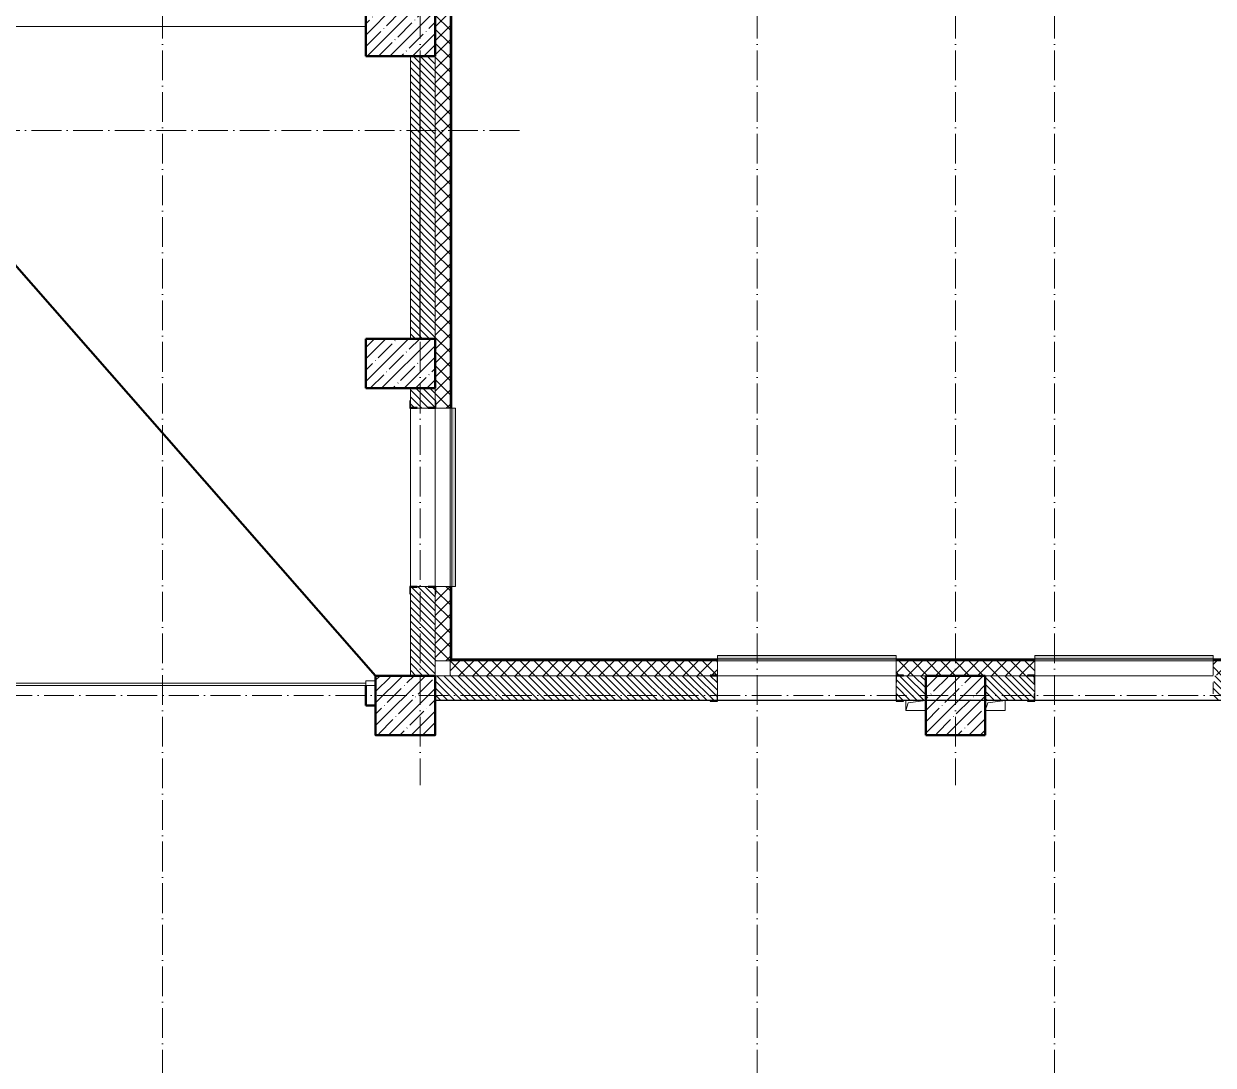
# Model space of a CAD drawing. Header units: millimetres. Extents: x -213536 to 1564669, y -45299 to 942238.
# Drawn here: x 569271 to 581271, y 350133 to 360639 of the extents above; entities that cross this region are included whole.
import ezdxf

# ---------------------------------------------------------------- set-up
doc = ezdxf.new("R2010")
doc.units = ezdxf.units.MM
doc.linetypes.add('50_200_ШТРИХ_1Т_ш5_п1_п1_', pattern=[700, 500, -100, 0, -100])
for name, color, linetype, lineweight in [('2.4) ПГП вычит ЖБбалки 0.4 м -', 24, 'Continuous', 30), ('A-DETL-____-OTLN-1', 7, 'Continuous', 50), ('A-DOOR-____-MCUT', 7, 'Continuous', 13), ('A-DOOR-____-OTLN', 7, 'Continuous', 9), ('A-FLOR-____-OTLN', 7, 'Continuous', 9), ('A-GENM-____-MCUT', 7, 'Continuous', 25), ('A-GENM-____-OTLN', 7, 'Continuous', 9), ('A-GENM-____-OTLN-1', 7, 'Continuous', 25), ('A-GLAZ-____-OTLN', 7, 'Continuous', 9), ('A-WALL-____-MCUT', 7, 'Continuous', 13), ('A-WALL-____-MCUT-1', 7, 'Continuous', 9), ('A-WALL-____-OTLN', 7, 'Continuous', 9), ('A-WALL-____-PATT-1', 7, 'Continuous', 9), ('A-WALL-FNSH-MCUT-1', 7, 'Continuous', 9), ('I-WALL-____-OTLN', 7, 'Continuous', 9), ('S-COLS-____-MCUT', 7, 'Continuous', 50), ('S-COLS-____-OTLN', 7, 'Continuous', 9), ('S-GRID-____-OTLN-1', 7, '50_200_ШТРИХ_1Т_ш5_п1_п1_', 9)]:
    doc.layers.add(name, color=color, linetype=linetype, lineweight=lineweight)
doc.layers.add('A-GLAZ-____-OTLN-1', color=7, linetype='Continuous', lineweight=9, true_color=0xc0c0c0)
pattern_1 = [(135, (549721.475, 286281.11), (-35.35534, -35.35534), [])]
pattern_2 = [(45, (549721.47, 286281.11), (-70.71068, 70.71068), []), (135, (549721.47, 286281.11), (-70.71068, -70.71068), [])]

# ---------------------------------------------------------------- blocks, each defined once
blk = doc.blocks.new('BSC_Колонна _Прямоугольная - 600х600-V52-АР1_План отверстий 3 этажа в осях 1-64_Ю-ЯЯ')
at = {"layer": 'S-COLS-____-OTLN'}
h = blk.add_hatch(dxfattribs=at)
h.set_pattern_fill('FP_60', color=256, style=0, pattern_type=2)
h.set_pattern_definition([(45, (-28950, -67481.04), (-114.04925, 114.04925), []), (45, (-28835.95, -67481.04), (-114.04925, 114.04925), [201.613, -40.323, 3.353, -36.97])])
h.paths.add_polyline_path([(-300, -300), (300, -300), (300, 300), (-300, 300), (-300, 237)], flags=0)
at = {"layer": 'S-COLS-____-MCUT'}
for p, q in [((300, 300), (-300, 300)), ((-300, 300), (-300, -300)), ((300, -300), (300, 300)), ((-300, -300), (300, -300))]:
    blk.add_line(p, q, dxfattribs=at)
blk = doc.blocks.new('BSC_Колонна _Прямоугольная - 500х700-25976089-АР1_План отверстий 3 этажа в осях 1-64_Ю-ЯЯ')
at = {"layer": 'S-COLS-____-OTLN'}
h = blk.add_hatch(dxfattribs=at)
h.set_pattern_fill('FP_76', color=256, style=0, pattern_type=2)
h.set_pattern_definition([(315, (-74281.04, 23350), (114.04925, 114.04925), []), (315, (-74281.04, 23235.95), (114.04925, 114.04925), [201.613, -40.323, 3.353, -36.97])])
h.paths.add_polyline_path([(-250, -350), (250, -350), (250, 350), (-250, 350)], flags=0)
at = {"layer": 'S-COLS-____-MCUT'}
for p, q in [((250, 350), (-250, 350)), ((-250, 350), (-250, -350)), ((250, -350), (250, 350)), ((-250, -350), (250, -350))]:
    blk.add_line(p, q, dxfattribs=at)
blk = doc.blocks.new('BSC_Колонна _Прямоугольная - 500х700-V68-АР1_План отверстий 3 этажа в осях 1-64_Ю-ЯЯ')
at = {"layer": 'S-COLS-____-OTLN'}
h = blk.add_hatch(dxfattribs=at)
h.set_pattern_fill('FP_77', color=256, style=0, pattern_type=2)
h.set_pattern_definition([(315, (-70931.04, 23350), (114.04925, 114.04925), []), (315, (-70931.04, 23235.95), (114.04925, 114.04925), [201.613, -40.323, 3.353, -36.97])])
h.paths.add_polyline_path([(-250, -350), (250, -350), (250, 350), (-250, 350)], flags=0)
at = {"layer": 'S-COLS-____-MCUT'}
for p, q in [((250, 350), (-250, 350)), ((-250, 350), (-250, -350)), ((250, -350), (250, 350)), ((-250, -350), (250, -350))]:
    blk.add_line(p, q, dxfattribs=at)
blk = doc.blocks.new('BSC_Колонна _Прямоугольная - 600х600-V90-АР1_План отверстий 3 этажа в осях 1-64_Ю-ЯЯ')
at = {"layer": 'S-COLS-____-OTLN'}
h = blk.add_hatch(dxfattribs=at)
h.set_pattern_fill('FP_95', color=256, style=0, pattern_type=2)
h.set_pattern_definition([(45, (-23400, -67481.04), (-114.04925, 114.04925), []), (45, (-23285.95, -67481.04), (-114.04925, 114.04925), [201.613, -40.323, 3.353, -36.97])])
h.paths.add_polyline_path([(-300, -300), (300, -300), (300, 300), (-300, 300)], flags=0)
at = {"layer": 'S-COLS-____-MCUT'}
for p, q in [((300, 300), (-300, 300)), ((-300, 300), (-300, -300)), ((300, -300), (300, 300)), ((-300, -300), (100, -300))]:
    blk.add_line(p, q, dxfattribs=at)
blk = doc.blocks.new('Фахверк_СКБ_Уголок - 250_2700-27497298-АР1_План отверстий 3 этажа в осях 1-64_Ю-ЯЯ')
at = {"layer": 'A-GENM-____-MCUT'}
for p, q in [((200, 181), (125, 181)), ((125, 181), (125, 106)), ((131, 106), (131, 175)), ((131, 175), (200, 175)), ((200, 175), (200, 181)), ((125, 106), (131, 106)), ((131, -6), (125, -6)), ((125, -6), (125, -81)), ((125, -81), (200, -81)), ((131, -75), (131, -6)), ((200, -75), (131, -75)), ((200, -81), (200, -75))]:
    blk.add_line(p, q, dxfattribs=at)
blk = doc.blocks.new('Фахверк_СКБ_Уголок - 250_2700-27509033-АР1_План отверстий 3 этажа в осях 1-64_Ю-ЯЯ')
at = {"layer": 'A-GENM-____-MCUT'}
for p, q in [((125, 181), (50, 181)), ((50, 181), (50, 175)), ((50, 175), (119, 175)), ((119, 175), (119, 106)), ((125, 106), (125, 181)), ((119, 106), (125, 106)), ((119, -75), (50, -75)), ((50, -75), (50, -81)), ((50, -81), (125, -81)), ((125, -6), (119, -6)), ((119, -6), (119, -75)), ((125, -81), (125, -6))]:
    blk.add_line(p, q, dxfattribs=at)
blk = doc.blocks.new('AR_Отверстие прямоугольное _в плите_ - AR_Отверстие прямоугольное _в плите_-V183-АР1_План отверстий 3 этажа в осях 1-64_Ю-ЯЯ')
at = {"layer": 'A-GENM-____-OTLN'}
for p, q in [((-100, 50), (-100, -50)), ((-100, -50), (-75, 25)), ((-75, 25), (100, 50)), ((100, -50), (100, 50)), ((-100, -50), (100, -50))]:
    blk.add_line(p, q, dxfattribs=at)
blk = doc.blocks.new('AR_Отверстие прямоугольное _в плите_ - AR_Отверстие прямоугольное _в плите_-V175-АР1_План отверстий 3 этажа в осях 1-64_Ю-ЯЯ')
at = {"layer": 'A-GENM-____-OTLN'}
for p, q in [((-100, -50), (-75, 25)), ((-75, 25), (100, 50)), ((100, -50), (100, 50)), ((-100, -50), (100, -50))]:
    blk.add_line(p, q, dxfattribs=at)
blk = doc.blocks.new('Отлив_СКБ - Отлив витража_СФТК-31884011-АР1_План отверстий 3 этажа в осях 1-64_Ю-ЯЯ')
at = {"layer": 'A-GLAZ-____-OTLN-1'}
for points in [[(1800, 2), (1800, 37), (0, 37), (0, 2), (1715, 2)], [(1715, 0), (1800, 0), (1800, 2), (0, 2), (0, 0)]]:
    blk.add_hatch(color=256, dxfattribs=at).paths.add_polyline_path(points, flags=0)
at = {"layer": 'A-GLAZ-____-OTLN'}
for p, q in [((0, 3), (0, 37)), ((1800, 37), (0, 37)), ((0, 2), (1800, 2)), ((1800, 37), (1800, 3)), ((1800, 0), (0, 0))]:
    blk.add_line(p, q, dxfattribs=at)
blk = doc.blocks.new('DM_Штора_Противопожарная_Doormaster_EI-60 - ш_4700 х в_2680-31485574-АР1_План отверстий 3 этажа в осях 1-64_Ю-ЯЯ')
at = {"layer": 'A-DOOR-____-MCUT'}
for p, q in [((-2225, 150), (-2315, 150)), ((-2315, 150), (-2315, 100)), ((-2225, 100), (-2225, 150)), ((-2225, 125), (2475, 125)), ((2475, 150), (2475, 100)), ((2565, 150), (2475, 150)), ((2565, 100), (2565, 150)), ((-2315, 100), (-2225, 100)), ((2475, 100), (2565, 100))]:
    blk.add_line(p, q, dxfattribs=at)
blk = doc.blocks.new('BSC_Колонна _Прямоугольная1 - 200х100 _металл_-31488033-АР1_План отверстий 3 этажа в осях 1-64_Ю-ЯЯ')
at = {"layer": 'S-COLS-____-MCUT'}
for p, q in [((100, 50), (-100, 50)), ((-100, 50), (-100, 40)), ((100, -50), (100, 50)), ((-100, -50), (100, -50))]:
    blk.add_line(p, q, dxfattribs=at)

msp = doc.modelspace()

# ---------------------------------------------------------------- hatches: boundary and pattern name
at = {"layer": 'A-WALL-____-PATT-1'}
h = msp.add_hatch(dxfattribs=at)
h.set_pattern_fill('FP_4', color=256, style=0, pattern_type=2)
h.set_pattern_definition(pattern_2)
h.paths.add_polyline_path([(573571.5, 354212.2), (573571.5, 354962.2), (573427.5, 354962.2), (573427.5, 354887.2), (573421.5, 354887.2), (573421.5, 354212.2), (573568.2, 354212.2)], flags=0)
h.paths.add_polyline_path([(573571.5, 356762.2), (573571.5, 361799.2), (573484.5, 361799.2), (573484.5, 361793.2), (573421.5, 361793.2), (573421.5, 356837.2), (573427.5, 356837.2), (573427.5, 356762.2)], flags=0)
h.paths.add_polyline_path([(573436.5, 361799.2), (573436.5, 361821.2), (573427.5, 361820.5), (573427.5, 361799.2), (573431.5, 361799.2)], flags=0)
h.paths.add_polyline_path([(573431.5, 361831.2), (573436.5, 361831.8), (573437.3, 361862.2), (573571.5, 361862.2), (573571.5, 362536.2), (573436.5, 362536.2), (573436.5, 362599.2), (573427.5, 362599.2), (573427.5, 362542.2), (573421.5, 362542.2), (573421.5, 362352.2), (573441.5, 362351.5), (573441.5, 362342.2), (573421.5, 362341.5), (573421.5, 361856.2), (573427.5, 361856.2), (573427.5, 361831.8), (573431.5, 361831.8)], flags=0)
h.paths.add_polyline_path([(573571.5, 362599.2), (573571.5, 372212.2), (573421.5, 372212.2), (573421.5, 362605.2), (573484.5, 362605.2), (573484.5, 362599.2), (573568.2, 362599.2)], flags=0)
h = msp.add_hatch(dxfattribs=at)
h.set_pattern_fill('FP_9', color=256, style=0, pattern_type=2)
h.set_pattern_definition(pattern_1)
h.paths.add_polyline_path([(573421.5, 357462.2), (573421.5, 360312.2), (573171.5, 360312.2), (573171.5, 357462.2)], flags=0)
h = msp.add_hatch(dxfattribs=at)
h.set_pattern_fill('FP_9', color=256, style=0, pattern_type=2)
h.set_pattern_definition(pattern_1)
h.paths.add_polyline_path([(573171.5, 354062.2), (573421.5, 354062.2), (573421.5, 354956.2), (573352.5, 354956.2), (573352.5, 354962.2), (573240.5, 354962.2), (573240.5, 354956.2), (573171.5, 354956.2), (573171.5, 354806)], flags=0)
h.paths.add_polyline_path([(573352.5, 356762.2), (573352.5, 356768.2), (573421.5, 356768.2), (573421.5, 356962.2), (573171.5, 356962.2), (573171.5, 356768.2), (573240.5, 356768.2), (573240.5, 356762.2)], flags=0)
h = msp.add_hatch(dxfattribs=at)
h.set_pattern_fill('FP_4', color=256, style=0, pattern_type=2)
h.set_pattern_definition(pattern_2)
h.paths.add_polyline_path([(594921.5, 354062.2), (594921.5, 354212.2), (594071.5, 354212.2), (594071.5, 354062.2), (594777.8, 354062.2)], flags=0)
h.paths.add_polyline_path([(590946.5, 354062.2), (592271.5, 354062.2), (592271.5, 354212.2), (590871.5, 354212.2), (590871.5, 354068.2), (590946.5, 354068.2)], flags=0)
h.paths.add_polyline_path([(588996.5, 354062.2), (588996.5, 354068.2), (589071.5, 354068.2), (589071.5, 354212.2), (587671.5, 354212.2), (587671.5, 354068.2), (587746.5, 354068.2), (587746.5, 354062.2), (588971.5, 354062.2)], flags=0)
h.paths.add_polyline_path([(585796.5, 354062.2), (585796.5, 354068.2), (585871.5, 354068.2), (585871.5, 354212.2), (584471.5, 354212.2), (584471.5, 354068.2), (584546.5, 354068.2), (584546.5, 354062.2), (585721.5, 354062.2)], flags=0)
h.paths.add_polyline_path([(582121.5, 354062.2), (582596.5, 354062.2), (582596.5, 354068.2), (582671.5, 354068.2), (582671.5, 354212.2), (581271.5, 354212.2), (581271.5, 354068.2), (581346.5, 354068.2), (581346.5, 354062.2), (581521.8, 354062.2)], flags=0)
h.paths.add_polyline_path([(579396.5, 354062.2), (579396.5, 354068.2), (579471.5, 354068.2), (579471.5, 354212.2), (578071.5, 354212.2), (578071.5, 354068.2), (578146.5, 354068.2), (578146.5, 354062.2), (578971.5, 354062.2)], flags=0)
h.paths.add_polyline_path([(576196.5, 354062.2), (576196.5, 354068.2), (576271.5, 354068.2), (576271.5, 354212.2), (573571.5, 354212.2), (573571.5, 354062.2), (574451.9, 354062.2)], flags=0)
h = msp.add_hatch(dxfattribs=at)
h.set_pattern_fill('FP_9', color=256, style=0, pattern_type=2)
h.set_pattern_definition(pattern_1)
h.paths.add_polyline_path([(578146.5, 353812.2), (578371.5, 353812.2), (578371.5, 354062.2), (578077.5, 354062.2), (578077.5, 353993.2), (578071.5, 353993.2), (578071.5, 353881.2), (578077.5, 353881.2), (578077.5, 353812.2)], flags=0)
h.paths.add_polyline_path([(576196.5, 353812.2), (576265.5, 353812.7), (576265.5, 353881.2), (576271.5, 353881.2), (576271.5, 353993.2), (576265.5, 353993.2), (576265.5, 354062.2), (573421.5, 354062.2), (573421.5, 353812.2), (574451.9, 353812.2)], flags=0)
h = msp.add_hatch(dxfattribs=at)
h.set_pattern_fill('FP_9', color=256, style=0, pattern_type=2)
h.set_pattern_definition(pattern_1)
h.paths.add_polyline_path([(581521.5, 353812.2), (581521.5, 354062.2), (581277.5, 354062.2), (581277.5, 353993.2), (581271.5, 353993.2), (581271.5, 353881.2), (581277.5, 353881.2), (581277.5, 353812.2), (581346.5, 353812.2)], flags=0)
h.paths.add_polyline_path([(579396.5, 353812.2), (579465.5, 353812.2), (579465.5, 353881.2), (579471.5, 353881.2), (579471.5, 353993.2), (579465.5, 353993.2), (579465.5, 354062.2), (578971.5, 354062.2), (578971.5, 353812.2)], flags=0)

# ---------------------------------------------------------------- linework, layer by layer
at = {"color": 0, "lineweight": 50}
msp.add_lwpolyline([(572821.5, 354062.2), (573421.5, 354062.2), (573421.5, 353462.2), (572821.5, 353462.2)], close=True, dxfattribs=at)
at = {"color": 2, "lineweight": 30}
for points in [[(573421.5, 353462.2), (573421.5, 353862.2)], [(594921.5, 353812.2), (573421.5, 353812.2)], [(578971.5, 353462.2), (578971.5, 353862.2)], [(572821.5, 353712.2), (572821.5, 353462.2), (573421.5, 353462.2)], [(578371.5, 353712.2), (578371.5, 353462.2), (578971.5, 353462.2)]]:
    msp.add_lwpolyline(points, dxfattribs=at)
at = {"layer": '2.4) ПГП вычит ЖБбалки 0.4 м -'}
msp.add_lwpolyline([(573271.5, 357462.2), (573271.5, 360312.2)], dxfattribs=at)
at = {"layer": 'A-DETL-____-OTLN-1'}
msp.add_line((567921.5, 359641.8), (572821.5, 354062.2), dxfattribs=at)
at = {"layer": 'A-FLOR-____-OTLN'}
msp.add_line((572721.5, 353962.2), (568021.5, 353962.2), dxfattribs=at)
at = {"layer": 'A-WALL-____-MCUT'}
for p, q in [((573171.5, 360312.2), (573171.5, 357462.2)), ((573421.5, 360312.2), (573421.5, 357462.2)), ((573171.5, 356962.2), (573171.5, 356837.2)), ((573421.5, 356837.2), (573421.5, 356962.2)), ((573240.5, 356762.2), (573352.5, 356762.2)), ((573352.5, 354962.2), (573240.5, 354962.2)), ((573171.5, 354887.2), (573171.5, 354062.2)), ((573421.5, 354887.2), (573421.5, 354062.2)), ((573421.5, 354062.2), (576196.5, 354062.2)), ((578371.5, 354062.2), (578146.5, 354062.2)), ((579396.5, 354062.2), (578971.5, 354062.2)), ((576271.5, 353881.2), (576271.5, 353993.2)), ((578071.5, 353993.2), (578071.5, 353881.2)), ((579471.5, 353881.2), (579471.5, 353993.2)), ((581271.5, 353993.2), (581271.5, 353881.2)), ((573421.5, 353812.2), (576196.5, 353812.2)), ((578146.5, 353812.2), (578371.5, 353812.2)), ((578971.5, 353812.2), (579396.5, 353812.2))]:
    msp.add_line(p, q, dxfattribs=at)
at = {"layer": 'A-WALL-____-MCUT-1'}
for p, q in [((573571.5, 356762.2), (573571.5, 361799.2)), ((573577.5, 356762.2), (573577.5, 361799.2)), ((573583.5, 356762.2), (573583.5, 361799.2)), ((573427.5, 356762.2), (573571.5, 356762.2)), ((573571.5, 354962.2), (573427.5, 354962.2)), ((573571.5, 354962.2), (573571.5, 354062.2)), ((573577.5, 354212.2), (573577.5, 354962.2)), ((573583.5, 354212.2), (573583.5, 354962.2)), ((573421.5, 354212.2), (576271.5, 354212.2)), ((576271.5, 354224.2), (573571.5, 354224.2)), ((576271.5, 354218.2), (573571.5, 354218.2)), ((576271.5, 354068.2), (576271.5, 354212.2)), ((579471.5, 354224.2), (578071.5, 354224.2)), ((579471.5, 354218.2), (578071.5, 354218.2)), ((578071.5, 354212.2), (578071.5, 354212.2)), ((578071.5, 354212.2), (578071.5, 354068.2)), ((579471.5, 354212.2), (578071.5, 354212.2)), ((579471.5, 354068.2), (579471.5, 354212.2)), ((582671.5, 354224.2), (581271.5, 354224.2)), ((582671.5, 354218.2), (581271.5, 354218.2)), ((581271.5, 354212.2), (582671.5, 354212.2)), ((581271.5, 354212.2), (581271.5, 354068.2))]:
    msp.add_line(p, q, dxfattribs=at)
at = {"layer": 'A-WALL-____-OTLN'}
for p, q in [((573171.5, 354962.2), (573171.5, 356762.2)), ((573421.5, 354962.2), (573421.5, 356762.2)), ((573421.5, 356762.2), (573421.5, 354962.2)), ((573571.5, 356762.2), (573571.5, 354962.2)), ((578071.5, 354212.2), (576271.5, 354212.2)), ((579471.5, 354212.2), (581271.5, 354212.2)), ((578071.5, 354062.2), (576271.5, 354062.2)), ((581271.5, 354062.2), (579471.5, 354062.2)), ((578071.5, 353812.2), (576271.5, 353812.2)), ((581271.5, 353812.2), (579471.5, 353812.2))]:
    msp.add_line(p, q, dxfattribs=at)
at = {"layer": 'A-WALL-FNSH-MCUT-1'}
for p, q in [((573591.5, 356762.2), (573591.5, 361799.2)), ((573571.5, 356762.2), (573591.5, 356762.2)), ((573591.5, 354962.2), (573571.5, 354962.2)), ((573591.5, 354212.2), (573591.5, 354962.2)), ((576271.5, 354232.2), (573571.5, 354232.2)), ((576271.5, 354212.2), (576271.5, 354232.2)), ((579471.5, 354232.2), (578071.5, 354232.2)), ((578071.5, 354232.2), (578071.5, 354212.2)), ((579471.5, 354212.2), (579471.5, 354232.2)), ((582671.5, 354232.2), (581271.5, 354232.2)), ((581271.5, 354232.2), (581271.5, 354212.2))]:
    msp.add_line(p, q, dxfattribs=at)
at = {"layer": 'I-WALL-____-OTLN'}
msp.add_line((572721.5, 360612.2), (567921.5, 360612.2), dxfattribs=at)
at = {"layer": 'S-GRID-____-OTLN-1', "color": 251, "ltscale": 0.6, "true_color": 0x636466}
for p, q in [((570671.5, 377174), (570671.5, 339172.7)), ((573271.5, 377174), (573271.5, 352956.6)), ((576671.5, 377174), (576671.5, 339172.7)), ((578671.5, 377174), (578671.5, 352956.6)), ((579671.5, 377174), (579671.5, 339172.7)), ((574271.5, 359562.2), (545052.7, 359562.2)), ((653795.9, 353862.2), (545052.7, 353862.2))]:
    msp.add_line(p, q, dxfattribs=at)

# ---------------------------------------------------------------- block references
at = {"layer": 'A-DOOR-____-OTLN'}
msp.add_blockref('DM_Штора_Противопожарная_Doormaster_EI-60 - ш_4700 х в_2680-31485574-АР1_План отверстий 3 этажа в осях 1-64_Ю-ЯЯ', (570246.5, 353862.2), dxfattribs=at)
at = {"layer": 'A-GENM-____-OTLN'}
for name, p in [('AR_Отверстие прямоугольное _в плите_ - AR_Отверстие прямоугольное _в плите_-V183-АР1_План отверстий 3 этажа в осях 1-64_Ю-ЯЯ', (578269, 353762.2)), ('AR_Отверстие прямоугольное _в плите_ - AR_Отверстие прямоугольное _в плите_-V175-АР1_План отверстий 3 этажа в осях 1-64_Ю-ЯЯ', (579071.5, 353762.2))]:
    msp.add_blockref(name, p, dxfattribs=at)
at = {"layer": 'A-GENM-____-OTLN-1'}
for name, p, rotation in [('Фахверк_СКБ_Уголок - 250_2700-27497298-АР1_План отверстий 3 этажа в осях 1-64_Ю-ЯЯ', (573346.5, 356637.2), 89.99999999999991), ('Фахверк_СКБ_Уголок - 250_2700-27497298-АР1_План отверстий 3 этажа в осях 1-64_Ю-ЯЯ', (573246.5, 355087.2), 269.9999999999999), ('Фахверк_СКБ_Уголок - 250_2700-27497298-АР1_План отверстий 3 этажа в осях 1-64_Ю-ЯЯ', (576396.5, 353987.2), 180), ('Фахверк_СКБ_Уголок - 250_2700-27509033-АР1_План отверстий 3 этажа в осях 1-64_Ю-ЯЯ', (578196.5, 353987.2), 180), ('Фахверк_СКБ_Уголок - 250_2700-27497298-АР1_План отверстий 3 этажа в осях 1-64_Ю-ЯЯ', (579596.5, 353987.2), 180)]:
    msp.add_blockref(name, p, dxfattribs=dict(at, rotation=rotation))
at = {"layer": 'A-GLAZ-____-OTLN', "rotation": 269.9999999999995}
msp.add_blockref('Отлив_СКБ - Отлив витража_СФТК-31884011-АР1_План отверстий 3 этажа в осях 1-64_Ю-ЯЯ', (573588.5, 356762.2), dxfattribs=at)
at = {"layer": 'A-GLAZ-____-OTLN'}
for p in [(576271.5, 354229.2), (579471.5, 354229.2)]:
    msp.add_blockref('Отлив_СКБ - Отлив витража_СФТК-31884011-АР1_План отверстий 3 этажа в осях 1-64_Ю-ЯЯ', p, dxfattribs=at)
at = {"layer": 'S-COLS-____-OTLN'}
for name, p, rotation in [('BSC_Колонна _Прямоугольная - 500х700-25976089-АР1_План отверстий 3 этажа в осях 1-64_Ю-ЯЯ', (573071.5, 360562.2), 89.9999999999999), ('BSC_Колонна _Прямоугольная - 500х700-V68-АР1_План отверстий 3 этажа в осях 1-64_Ю-ЯЯ', (573071.5, 357212.2), 89.9999999999999), ('BSC_Колонна _Прямоугольная1 - 200х100 _металл_-31488033-АР1_План отверстий 3 этажа в осях 1-64_Ю-ЯЯ', (572771.5, 353862.2), 270.0000000000001)]:
    msp.add_blockref(name, p, dxfattribs=dict(at, rotation=rotation))
for name, p in [('BSC_Колонна _Прямоугольная - 600х600-V90-АР1_План отверстий 3 этажа в осях 1-64_Ю-ЯЯ', (573121.5, 353762.2)), ('BSC_Колонна _Прямоугольная - 600х600-V52-АР1_План отверстий 3 этажа в осях 1-64_Ю-ЯЯ', (578671.5, 353762.2))]:
    msp.add_blockref(name, p, dxfattribs=at)

doc.saveas('drawing.dxf')
